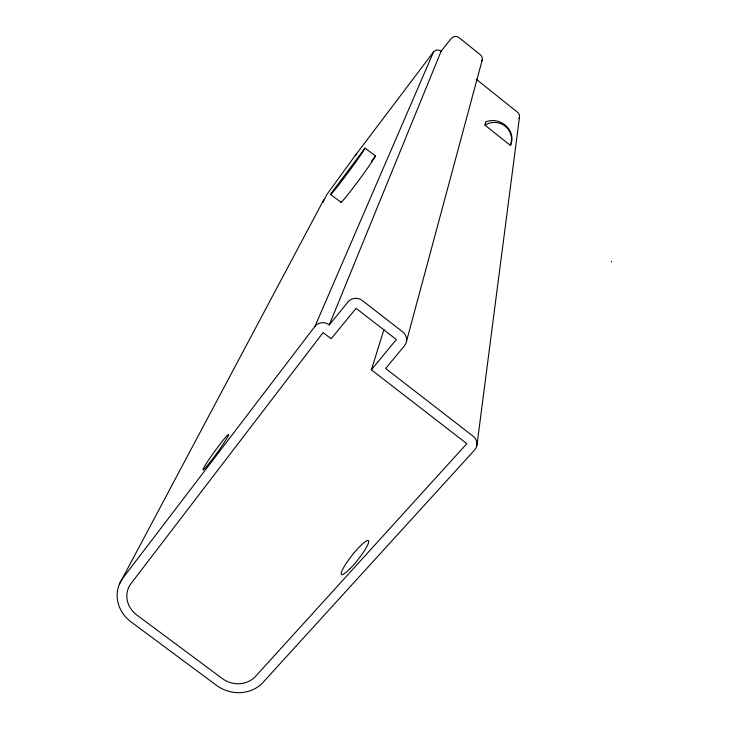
<?xml version="1.0" encoding="UTF-8"?>
<svg xmlns="http://www.w3.org/2000/svg" width="729" height="729" viewBox="0 0 729 729"><rect width="100%" height="100%" fill="white"/><g stroke="black" fill="none" stroke-linecap="round" stroke-linejoin="round"><path stroke-width="1.09" d="M476.93 445.282L519.476 117.241M510.428 145.435C517.244 130.455 499.83 115.793 485.651 121.98L484.967 125.16L510.428 145.435A17.159 16.913 7.6 0 0 484.967 125.16M406.545 341.154L482.279 59.778M341.054 202.252L330.601 194.543L330.857 193.714L365.029 148.133L375.499 155.906A29.196 1.276 -53.6 0 1 355.488 184.71A29.196 1.276 -53.6 0 1 341.272 201.404M371.362 369.813L396.339 339.532L356.089 308.331L331.157 338.739L323.084 332.597L131.475 582.972A24.576 22.426 22.2 0 0 136.77 614.975L222.254 678.526A24.394 22.189 18 0 0 256.052 675.829L466.833 443.66L371.362 369.813L383.91 329.672M322.892 202.534L326.765 194.652L355.233 155.496L433.5 52.014A5.458 5.413 39.6 0 1 441.136 51.185L451.306 38.455A5.468 5.44 42.9 0 1 458.969 37.626L480.293 54.711A5.458 5.431 23.3 0 1 481.878 61.136M329.298 324.897L348.006 301.952A10.279 9.86 20.2 0 1 362.377 300.558L402.736 331.932A10.252 9.805 15.9 0 1 404.467 345.783L385.623 368.482L473.239 436.279A10.133 9.577 9.2 0 1 474.825 449.784L263.77 681.579A34.145 31.065 18 0 1 216.486 685.342L131.074 621.91A34.409 31.393 22.2 0 1 123.62 577.122L315.019 326.264A10.242 9.769 21.7 0 1 329.298 324.897L441.136 51.185M315.019 326.264L433.5 52.014M119.383 584.166L323.785 199.755M365.029 148.133L363.716 150.374A29.224 1.093 -53.6 0 1 344.881 176.901A29.224 1.093 -53.6 0 1 330.601 194.543M611.531 261.839L611.421 261.337M371.389 161.364L375.499 155.906M355.233 155.496L356.791 154.047M476.219 79.224L517.526 112.239A5.422 5.358 1.4 0 1 519.066 118.581M349.528 569.194A21.615 3.663 -51.5 0 0 368.637 540.918A21.615 3.663 -51.5 0 0 346.767 562.515A21.615 3.663 -51.5 0 0 349.528 569.194M209.259 463.252A21.824 1.431 -54.1 0 0 228.624 434.739A21.824 1.431 -54.1 0 0 209.46 458.778A21.824 1.431 -54.1 0 0 209.259 463.252"/></g></svg>
